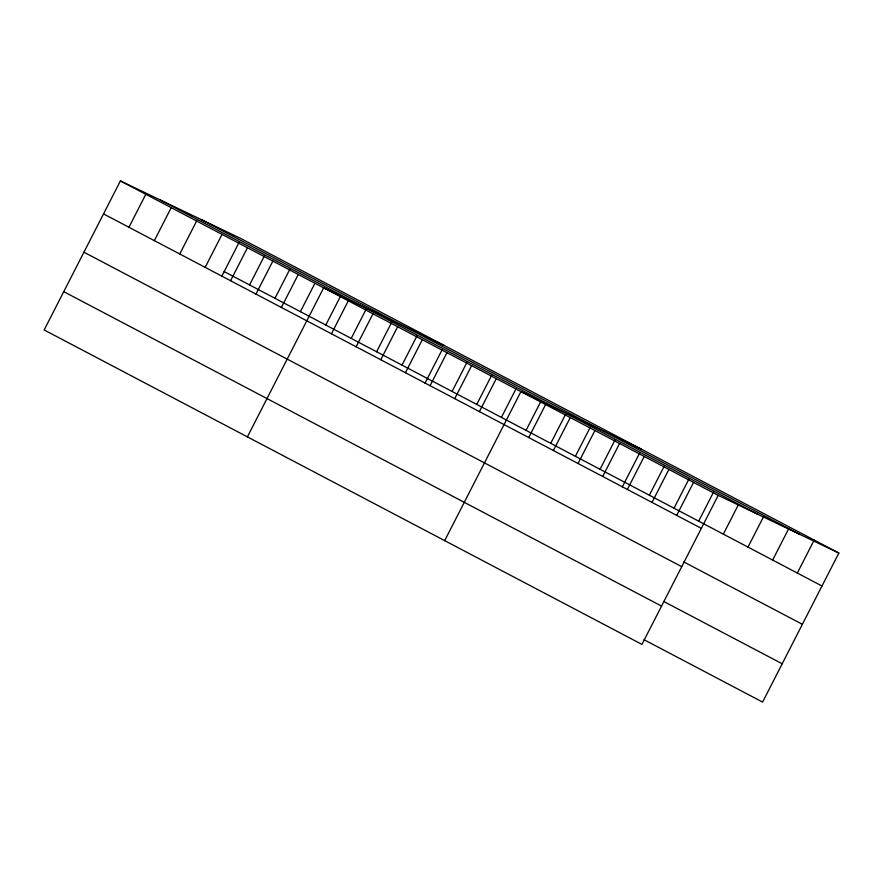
<?xml version="1.0" encoding="UTF-8"?>
<svg xmlns="http://www.w3.org/2000/svg" width="883" height="883" viewBox="0 0 883 883"><rect width="100%" height="100%" fill="white"/><g stroke="black" fill="none" stroke-linecap="round" stroke-linejoin="round"><path stroke-width="1.32" d="M838.85 553.045L241.048 238.598L120.408 180.927L44.15 329.955L641.952 644.402L718.21 495.374L838.85 553.045L762.592 702.073L643.994 639.689M128.94 227.273L145.816 194.293M154.348 240.64L171.225 207.66M179.757 253.995L196.633 221.026M205.165 267.361L222.041 234.381M221.721 276.357L239.172 242.262M230.573 280.728L247.45 247.748M249.58 284.933L264.58 255.629M255.971 294.094L272.847 261.114M274.988 298.299L289.988 268.984M281.379 307.45L298.255 274.481M300.397 311.666L314.767 283.575M247.406 436.864L323.664 287.847L444.304 345.507M325.794 325.032L340.794 295.717M331.445 333.785L348.321 300.816M351.202 338.388L366.202 309.083M356.103 346.765L372.979 313.785M376.611 351.754L391.611 322.45M380.772 359.734L397.637 326.754M402.019 365.12L417.019 335.805M405.429 372.703L422.306 339.723M424.977 383.277L442.427 349.171M430.087 385.672L446.964 352.692M452.085 391.456L467.085 362.14M454.745 398.641L471.621 365.661M476.743 404.425L491.743 375.109M479.403 411.61L496.279 378.641M501.401 417.394L516.4 388.09M444.679 540.639L520.937 391.611L641.577 449.27M526.058 430.363L541.058 401.059M528.718 437.56L545.595 404.58M550.727 443.343L565.727 414.028M553.387 450.529L570.263 417.549M575.385 456.312L590.385 426.997M578.045 463.498L594.921 430.518M600.043 469.281L615.043 439.966M602.703 476.467L619.579 443.487M622.25 487.041L639.7 452.935M627.36 489.436L644.237 456.467M649.358 495.22L664.358 465.915M652.018 502.405L668.895 469.436M674.016 508.189L689.016 478.884M676.676 515.385L693.552 482.405M698.674 521.169L713.674 491.853M723.343 534.138L738.343 504.822M748 547.107L763.618 516.577M772.658 560.076L788.905 528.321M797.316 573.045L814.192 540.076M201.236 219.569L799.038 534.016M160.22 199.955L758.022 514.403M120.408 180.927L718.21 495.374M224.172 271.578L821.974 586.014M103.532 213.907L701.334 528.354M683.773 561.93L802.382 624.314M83.94 252.207L681.742 566.654M663.586 601.389L782.183 663.773M63.753 291.666L661.555 606.102"/></g></svg>
